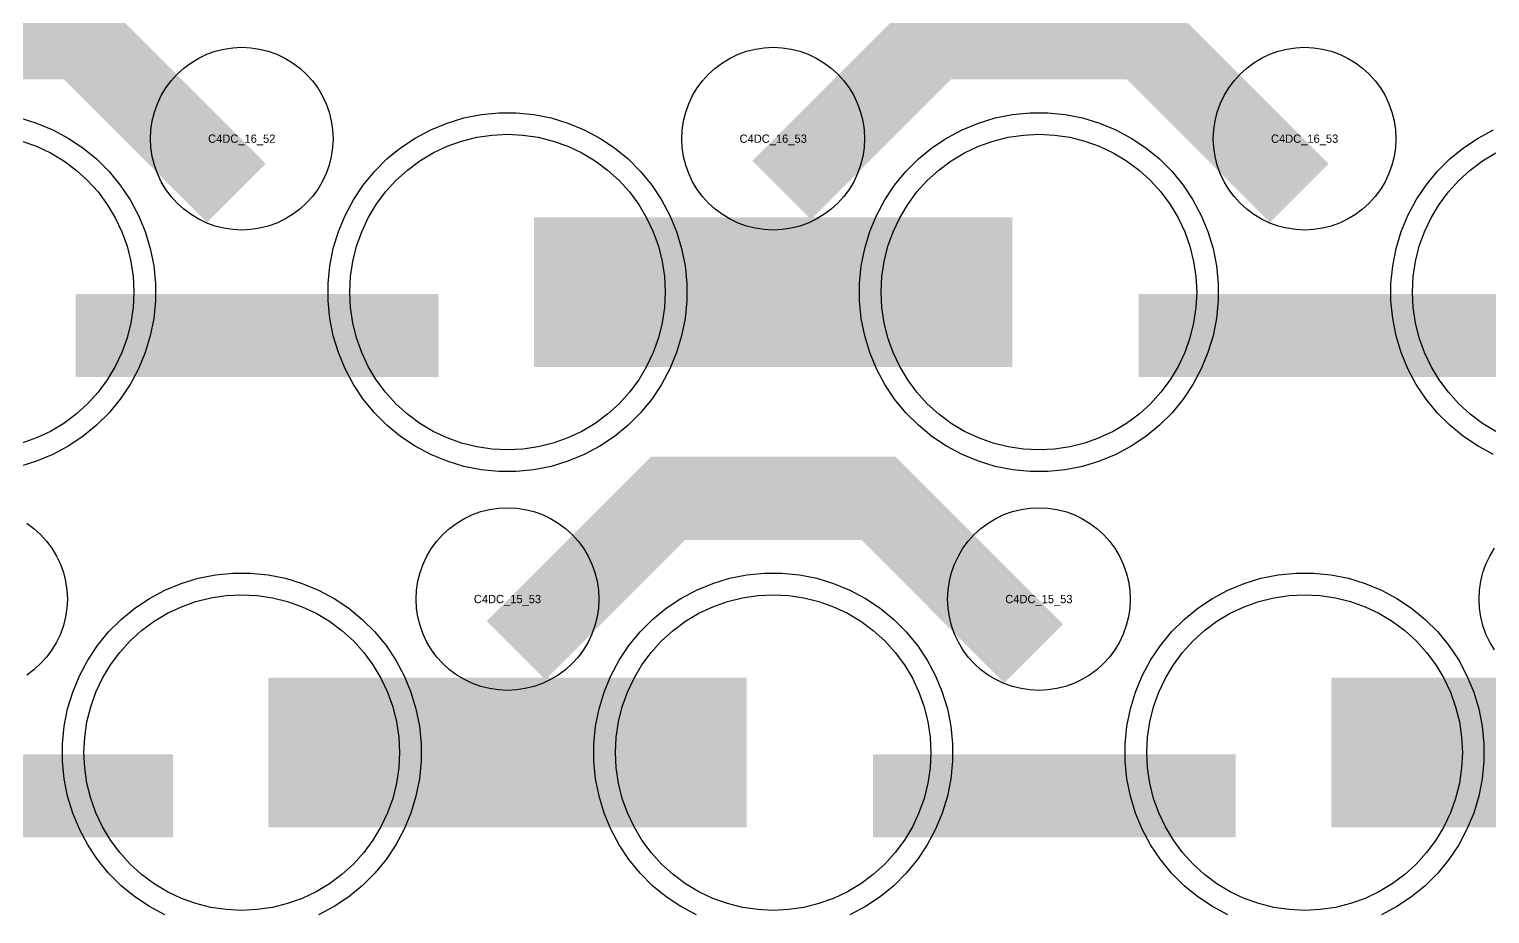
# Model space of a CAD drawing. Extents: x -11880 to 11880, y -14992 to 14992.
# Drawn here: x 4816 to 5255.8, y -12809.6 to -12543.4 of the extents above; entities that cross this region are included whole.
import ezdxf
from ezdxf.enums import TextEntityAlignment as Align

# ---------------------------------------------------------------- set-up
doc = ezdxf.new("R2010")
doc.units = 0
doc.header["$MEASUREMENT"] = 0
for name, color, linetype in [('GDS_775_DT_237', 138, 'CONTINUOUS'), ('RDL1_FS', 34, 'CONTINUOUS'), ('RDL_BS', 160, 'CONTINUOUS')]:
    doc.layers.add(name, color=color, linetype=linetype)

msp = doc.modelspace()

# ---------------------------------------------------------------- linework, layer by layer
at = {"layer": 'RDL1_FS'}
for points in [[(4960, -12670.049), (4955.343, -12669.82), (4950.732, -12669.136), (4946.209, -12668.004), (4941.819, -12666.432), (4937.605, -12664.44), (4933.605, -12662.042), (4929.86, -12659.264), (4926.406, -12656.134), (4923.276, -12652.68), (4920.498, -12648.935), (4918.1, -12644.935), (4916.108, -12640.721), (4914.536, -12636.331), (4913.404, -12631.808), (4912.72, -12627.197), (4912.491, -12622.54), (4912.72, -12617.883), (4913.404, -12613.272), (4914.536, -12608.749), (4916.108, -12604.359), (4918.1, -12600.145), (4920.498, -12596.145), (4923.276, -12592.4), (4926.406, -12588.946), (4929.86, -12585.816), (4933.605, -12583.038), (4937.605, -12580.64), (4941.819, -12578.648), (4946.209, -12577.076), (4950.732, -12575.944), (4955.343, -12575.26), (4960, -12575.031), (4964.657, -12575.26), (4969.268, -12575.944), (4973.791, -12577.076), (4978.181, -12578.648), (4982.395, -12580.64), (4986.395, -12583.038), (4990.14, -12585.816), (4993.594, -12588.946), (4996.724, -12592.4), (4999.502, -12596.145), (5001.9, -12600.145), (5003.892, -12604.359), (5005.464, -12608.749), (5006.596, -12613.272), (5007.28, -12617.883), (5007.509, -12622.54), (5007.28, -12627.197), (5006.596, -12631.808), (5005.464, -12636.331), (5003.892, -12640.721), (5001.9, -12644.935), (4999.502, -12648.935), (4996.724, -12652.68), (4993.594, -12656.134), (4990.14, -12659.264), (4986.395, -12662.042), (4982.395, -12664.44), (4978.181, -12666.432), (4973.791, -12668.004), (4969.268, -12669.136), (4964.657, -12669.82)], [(5120, -12670.049), (5115.343, -12669.82), (5110.732, -12669.136), (5106.209, -12668.004), (5101.819, -12666.432), (5097.605, -12664.44), (5093.605, -12662.042), (5089.86, -12659.264), (5086.406, -12656.134), (5083.276, -12652.68), (5080.498, -12648.935), (5078.1, -12644.935), (5076.108, -12640.721), (5074.536, -12636.331), (5073.404, -12631.808), (5072.72, -12627.197), (5072.491, -12622.54), (5072.72, -12617.883), (5073.404, -12613.272), (5074.536, -12608.749), (5076.108, -12604.359), (5078.1, -12600.145), (5080.498, -12596.145), (5083.276, -12592.4), (5086.406, -12588.946), (5089.86, -12585.816), (5093.605, -12583.038), (5097.605, -12580.64), (5101.819, -12578.648), (5106.209, -12577.076), (5110.732, -12575.944), (5115.343, -12575.26), (5120, -12575.031), (5124.657, -12575.26), (5129.268, -12575.944), (5133.791, -12577.076), (5138.181, -12578.648), (5142.395, -12580.64), (5146.395, -12583.038), (5150.14, -12585.816), (5153.594, -12588.946), (5156.724, -12592.4), (5159.502, -12596.145), (5161.9, -12600.145), (5163.892, -12604.359), (5165.464, -12608.749), (5166.596, -12613.272), (5167.28, -12617.883), (5167.509, -12622.54), (5167.28, -12627.197), (5166.596, -12631.808), (5165.464, -12636.331), (5163.892, -12640.721), (5161.9, -12644.935), (5159.502, -12648.935), (5156.724, -12652.68), (5153.594, -12656.134), (5150.14, -12659.264), (5146.395, -12662.042), (5142.395, -12664.44), (5138.181, -12666.432), (5133.791, -12668.004), (5129.268, -12669.136), (5124.657, -12669.82)], [(4880, -12808.614), (4875.343, -12808.385), (4870.732, -12807.701), (4866.209, -12806.569), (4861.819, -12804.997), (4857.605, -12803.005), (4853.605, -12800.607), (4849.86, -12797.829), (4846.406, -12794.699), (4843.276, -12791.245), (4840.498, -12787.5), (4838.1, -12783.5), (4836.108, -12779.286), (4834.536, -12774.896), (4833.404, -12770.373), (4832.72, -12765.762), (4832.491, -12761.105), (4832.72, -12756.448), (4833.404, -12751.837), (4834.536, -12747.314), (4836.108, -12742.924), (4838.1, -12738.71), (4840.498, -12734.71), (4843.276, -12730.965), (4846.406, -12727.511), (4849.86, -12724.381), (4853.605, -12721.603), (4857.605, -12719.205), (4861.819, -12717.213), (4866.209, -12715.641), (4870.732, -12714.509), (4875.343, -12713.825), (4880, -12713.596), (4884.657, -12713.825), (4889.268, -12714.509), (4893.791, -12715.641), (4898.181, -12717.213), (4902.395, -12719.205), (4906.395, -12721.603), (4910.14, -12724.381), (4913.594, -12727.511), (4916.724, -12730.965), (4919.502, -12734.71), (4921.9, -12738.71), (4923.892, -12742.924), (4925.464, -12747.314), (4926.596, -12751.837), (4927.28, -12756.448), (4927.509, -12761.105), (4927.28, -12765.762), (4926.596, -12770.373), (4925.464, -12774.896), (4923.892, -12779.286), (4921.9, -12783.5), (4919.502, -12787.5), (4916.724, -12791.245), (4913.594, -12794.699), (4910.14, -12797.829), (4906.395, -12800.607), (4902.395, -12803.005), (4898.181, -12804.997), (4893.791, -12806.569), (4889.268, -12807.701), (4884.657, -12808.385)], [(5040, -12808.614), (5035.343, -12808.385), (5030.732, -12807.701), (5026.209, -12806.569), (5021.819, -12804.997), (5017.605, -12803.005), (5013.605, -12800.607), (5009.86, -12797.829), (5006.406, -12794.699), (5003.276, -12791.245), (5000.498, -12787.5), (4998.1, -12783.5), (4996.108, -12779.286), (4994.536, -12774.896), (4993.404, -12770.373), (4992.72, -12765.762), (4992.491, -12761.105), (4992.72, -12756.448), (4993.404, -12751.837), (4994.536, -12747.314), (4996.108, -12742.924), (4998.1, -12738.71), (5000.498, -12734.71), (5003.276, -12730.965), (5006.406, -12727.511), (5009.86, -12724.381), (5013.605, -12721.603), (5017.605, -12719.205), (5021.819, -12717.213), (5026.209, -12715.641), (5030.732, -12714.509), (5035.343, -12713.825), (5040, -12713.596), (5044.657, -12713.825), (5049.268, -12714.509), (5053.791, -12715.641), (5058.181, -12717.213), (5062.395, -12719.205), (5066.395, -12721.603), (5070.14, -12724.381), (5073.594, -12727.511), (5076.724, -12730.965), (5079.502, -12734.71), (5081.9, -12738.71), (5083.892, -12742.924), (5085.464, -12747.314), (5086.596, -12751.837), (5087.28, -12756.448), (5087.509, -12761.105), (5087.28, -12765.762), (5086.596, -12770.373), (5085.464, -12774.896), (5083.892, -12779.286), (5081.9, -12783.5), (5079.502, -12787.5), (5076.724, -12791.245), (5073.594, -12794.699), (5070.14, -12797.829), (5066.395, -12800.607), (5062.395, -12803.005), (5058.181, -12804.997), (5053.791, -12806.569), (5049.268, -12807.701), (5044.657, -12808.385)], [(5200, -12808.614), (5195.343, -12808.385), (5190.732, -12807.701), (5186.209, -12806.569), (5181.819, -12804.997), (5177.605, -12803.005), (5173.605, -12800.607), (5169.86, -12797.829), (5166.406, -12794.699), (5163.276, -12791.245), (5160.498, -12787.5), (5158.1, -12783.5), (5156.108, -12779.286), (5154.536, -12774.896), (5153.404, -12770.373), (5152.72, -12765.762), (5152.491, -12761.105), (5152.72, -12756.448), (5153.404, -12751.837), (5154.536, -12747.314), (5156.108, -12742.924), (5158.1, -12738.71), (5160.498, -12734.71), (5163.276, -12730.965), (5166.406, -12727.511), (5169.86, -12724.381), (5173.605, -12721.603), (5177.605, -12719.205), (5181.819, -12717.213), (5186.209, -12715.641), (5190.732, -12714.509), (5195.343, -12713.825), (5200, -12713.596), (5204.657, -12713.825), (5209.268, -12714.509), (5213.791, -12715.641), (5218.181, -12717.213), (5222.395, -12719.205), (5226.395, -12721.603), (5230.14, -12724.381), (5233.594, -12727.511), (5236.724, -12730.965), (5239.502, -12734.71), (5241.9, -12738.71), (5243.892, -12742.924), (5245.464, -12747.314), (5246.596, -12751.837), (5247.28, -12756.448), (5247.509, -12761.105), (5247.28, -12765.762), (5246.596, -12770.373), (5245.464, -12774.896), (5243.892, -12779.286), (5241.9, -12783.5), (5239.502, -12787.5), (5236.724, -12791.245), (5233.594, -12794.699), (5230.14, -12797.829), (5226.395, -12800.607), (5222.395, -12803.005), (5218.181, -12804.997), (5213.791, -12806.569), (5209.268, -12807.701), (5204.657, -12808.385)]]:
    msp.add_lwpolyline(points, close=True, dxfattribs=at)
for points in [[(4813.791, -12577.076), (4818.181, -12578.648), (4822.395, -12580.64), (4826.395, -12583.038), (4830.14, -12585.816), (4833.594, -12588.946), (4836.724, -12592.4), (4839.502, -12596.145), (4841.9, -12600.145), (4843.892, -12604.359), (4845.464, -12608.749), (4846.596, -12613.272), (4847.28, -12617.883), (4847.509, -12622.54), (4847.28, -12627.197), (4846.596, -12631.808), (4845.464, -12636.331), (4843.892, -12640.721), (4841.9, -12644.935), (4839.502, -12648.935), (4836.724, -12652.68), (4833.594, -12656.134), (4830.14, -12659.264), (4826.395, -12662.042), (4822.395, -12664.44), (4818.181, -12666.432), (4813.791, -12668.004)], [(5257.605, -12664.44), (5253.605, -12662.042), (5249.86, -12659.264), (5246.406, -12656.134), (5243.276, -12652.68), (5240.498, -12648.935), (5238.1, -12644.935), (5236.108, -12640.721), (5234.536, -12636.331), (5233.404, -12631.808), (5232.72, -12627.197), (5232.491, -12622.54), (5232.72, -12617.883), (5233.404, -12613.272), (5234.536, -12608.749), (5236.108, -12604.359), (5238.1, -12600.145), (5240.498, -12596.145), (5243.276, -12592.4), (5246.406, -12588.946), (5249.86, -12585.816), (5253.605, -12583.038), (5257.605, -12580.64)]]:
    msp.add_lwpolyline(points, dxfattribs=at)
for points in [[(4968.002, -12622.54, 45, 45, 0), (5040.002, -12622.54, 45, 45, 0)], [(5040.002, -12622.54, 45, 45, 0), (5112.002, -12622.54, 45, 45, 0)], [(4888.002, -12761.105, 45, 45, 0), (4960.002, -12761.105, 45, 45, 0)], [(4960.002, -12761.105, 45, 45, 0), (5032.002, -12761.105, 45, 45, 0)], [(5208.002, -12761.105, 45, 45, 0), (5280.002, -12761.105, 45, 45, 0)]]:
    msp.add_lwpolyline(points, format="xyseb", dxfattribs=at)
at = {"layer": 'RDL_BS'}
for points in [[(4878.401, -12592.753, 25, 25, 0), (4831.687, -12546.039, 25, 25, 0), (4801.929, -12546.039, 25, 25, 0)], [(5042.562, -12591.854, 25, 25, 0), (5088.377, -12546.039, 25, 25, 0), (5121.93, -12546.039, 25, 25, 0)], [(5198.401, -12592.753, 25, 25, 0), (5151.687, -12546.039, 25, 25, 0), (5121.929, -12546.039, 25, 25, 0)], [(4830.016, -12635.553, 25, 25, 0), (4939.281, -12635.553, 25, 25, 0)], [(5150.016, -12635.553, 25, 25, 0), (5259.281, -12635.553, 25, 25, 0)], [(4962.562, -12730.419, 25, 25, 0), (5008.377, -12684.604, 25, 25, 0), (5041.93, -12684.604, 25, 25, 0)], [(5118.401, -12731.318, 25, 25, 0), (5071.687, -12684.604, 25, 25, 0), (5041.929, -12684.604, 25, 25, 0)], [(4750.016, -12774.118, 25, 25, 0), (4859.281, -12774.118, 25, 25, 0)], [(5070.016, -12774.118, 25, 25, 0), (5179.281, -12774.118, 25, 25, 0)]]:
    msp.add_lwpolyline(points, format="xyseb", dxfattribs=at)
for points in [[(4880, -12603.846), (4877.307, -12603.714), (4874.635, -12603.318), (4872.016, -12602.661), (4869.481, -12601.754), (4867.044, -12600.602), (4864.72, -12599.209), (4862.557, -12597.606), (4860.558, -12595.794), (4858.746, -12593.795), (4857.143, -12591.632), (4855.75, -12589.308), (4854.598, -12586.871), (4853.691, -12584.336), (4853.034, -12581.717), (4852.638, -12579.045), (4852.506, -12576.352), (4852.638, -12573.659), (4853.034, -12570.987), (4853.691, -12568.368), (4854.598, -12565.833), (4855.75, -12563.396), (4857.143, -12561.072), (4858.746, -12558.909), (4860.558, -12556.91), (4862.557, -12555.098), (4864.72, -12553.495), (4867.044, -12552.102), (4869.481, -12550.95), (4872.016, -12550.043), (4874.635, -12549.386), (4877.307, -12548.99), (4880, -12548.858), (4882.693, -12548.99), (4885.365, -12549.386), (4887.984, -12550.043), (4890.519, -12550.95), (4892.956, -12552.102), (4895.28, -12553.495), (4897.443, -12555.098), (4899.442, -12556.91), (4901.254, -12558.909), (4902.857, -12561.072), (4904.25, -12563.396), (4905.402, -12565.833), (4906.309, -12568.368), (4906.966, -12570.987), (4907.362, -12573.659), (4907.494, -12576.352), (4907.362, -12579.045), (4906.966, -12581.717), (4906.309, -12584.336), (4905.402, -12586.871), (4904.25, -12589.308), (4902.857, -12591.632), (4901.254, -12593.795), (4899.442, -12595.794), (4897.443, -12597.606), (4895.28, -12599.209), (4892.956, -12600.602), (4890.519, -12601.754), (4887.984, -12602.661), (4885.365, -12603.318), (4882.693, -12603.714)], [(5040, -12603.846), (5037.307, -12603.714), (5034.635, -12603.318), (5032.016, -12602.661), (5029.481, -12601.754), (5027.044, -12600.602), (5024.72, -12599.209), (5022.557, -12597.606), (5020.558, -12595.794), (5018.746, -12593.795), (5017.143, -12591.632), (5015.75, -12589.308), (5014.598, -12586.871), (5013.691, -12584.336), (5013.034, -12581.717), (5012.638, -12579.045), (5012.506, -12576.352), (5012.638, -12573.659), (5013.034, -12570.987), (5013.691, -12568.368), (5014.598, -12565.833), (5015.75, -12563.396), (5017.143, -12561.072), (5018.746, -12558.909), (5020.558, -12556.91), (5022.557, -12555.098), (5024.72, -12553.495), (5027.044, -12552.102), (5029.481, -12550.95), (5032.016, -12550.043), (5034.635, -12549.386), (5037.307, -12548.99), (5040, -12548.858), (5042.693, -12548.99), (5045.365, -12549.386), (5047.984, -12550.043), (5050.519, -12550.95), (5052.956, -12552.102), (5055.28, -12553.495), (5057.443, -12555.098), (5059.442, -12556.91), (5061.254, -12558.909), (5062.857, -12561.072), (5064.25, -12563.396), (5065.402, -12565.833), (5066.309, -12568.368), (5066.966, -12570.987), (5067.362, -12573.659), (5067.494, -12576.352), (5067.362, -12579.045), (5066.966, -12581.717), (5066.309, -12584.336), (5065.402, -12586.871), (5064.25, -12589.308), (5062.857, -12591.632), (5061.254, -12593.795), (5059.442, -12595.794), (5057.443, -12597.606), (5055.28, -12599.209), (5052.956, -12600.602), (5050.519, -12601.754), (5047.984, -12602.661), (5045.365, -12603.318), (5042.693, -12603.714)], [(5200, -12603.846), (5197.307, -12603.714), (5194.635, -12603.318), (5192.016, -12602.661), (5189.481, -12601.754), (5187.044, -12600.602), (5184.72, -12599.209), (5182.557, -12597.606), (5180.558, -12595.794), (5178.746, -12593.795), (5177.143, -12591.632), (5175.75, -12589.308), (5174.598, -12586.871), (5173.691, -12584.336), (5173.034, -12581.717), (5172.638, -12579.045), (5172.506, -12576.352), (5172.638, -12573.659), (5173.034, -12570.987), (5173.691, -12568.368), (5174.598, -12565.833), (5175.75, -12563.396), (5177.143, -12561.072), (5178.746, -12558.909), (5180.558, -12556.91), (5182.557, -12555.098), (5184.72, -12553.495), (5187.044, -12552.102), (5189.481, -12550.95), (5192.016, -12550.043), (5194.635, -12549.386), (5197.307, -12548.99), (5200, -12548.858), (5202.693, -12548.99), (5205.365, -12549.386), (5207.984, -12550.043), (5210.519, -12550.95), (5212.956, -12552.102), (5215.28, -12553.495), (5217.443, -12555.098), (5219.442, -12556.91), (5221.254, -12558.909), (5222.857, -12561.072), (5224.25, -12563.396), (5225.402, -12565.833), (5226.309, -12568.368), (5226.966, -12570.987), (5227.362, -12573.659), (5227.494, -12576.352), (5227.362, -12579.045), (5226.966, -12581.717), (5226.309, -12584.336), (5225.402, -12586.871), (5224.25, -12589.308), (5222.857, -12591.632), (5221.254, -12593.795), (5219.442, -12595.794), (5217.443, -12597.606), (5215.28, -12599.209), (5212.956, -12600.602), (5210.519, -12601.754), (5207.984, -12602.661), (5205.365, -12603.318), (5202.693, -12603.714)], [(4957.356, -12676.54), (4952.062, -12676.023), (4946.835, -12674.977), (4941.795, -12673.446), (4936.885, -12671.415), (4932.223, -12668.923), (4927.809, -12665.976), (4923.708, -12662.614), (4919.926, -12658.832), (4916.564, -12654.731), (4913.617, -12650.317), (4911.125, -12645.655), (4909.094, -12640.745), (4907.563, -12635.705), (4906.517, -12630.478), (4906, -12625.184), (4906, -12619.896), (4906.517, -12614.602), (4907.563, -12609.375), (4909.094, -12604.335), (4911.125, -12599.425), (4913.617, -12594.763), (4916.564, -12590.349), (4919.926, -12586.248), (4923.708, -12582.466), (4927.809, -12579.104), (4932.223, -12576.157), (4936.885, -12573.665), (4941.795, -12571.634), (4946.835, -12570.103), (4952.062, -12569.057), (4957.356, -12568.54), (4962.644, -12568.54), (4967.938, -12569.057), (4973.165, -12570.103), (4978.205, -12571.634), (4983.115, -12573.665), (4987.777, -12576.157), (4992.191, -12579.104), (4996.292, -12582.466), (5000.074, -12586.248), (5003.436, -12590.349), (5006.383, -12594.763), (5008.875, -12599.425), (5010.906, -12604.335), (5012.437, -12609.375), (5013.483, -12614.602), (5014, -12619.896), (5014, -12625.184), (5013.483, -12630.478), (5012.437, -12635.705), (5010.906, -12640.745), (5008.875, -12645.655), (5006.383, -12650.317), (5003.436, -12654.731), (5000.074, -12658.832), (4996.292, -12662.614), (4992.191, -12665.976), (4987.777, -12668.923), (4983.115, -12671.415), (4978.205, -12673.446), (4973.165, -12674.977), (4967.938, -12676.023), (4962.644, -12676.54)], [(5117.356, -12676.54), (5112.062, -12676.023), (5106.835, -12674.977), (5101.795, -12673.446), (5096.885, -12671.415), (5092.223, -12668.923), (5087.809, -12665.976), (5083.708, -12662.614), (5079.926, -12658.832), (5076.564, -12654.731), (5073.617, -12650.317), (5071.125, -12645.655), (5069.094, -12640.745), (5067.563, -12635.705), (5066.517, -12630.478), (5066, -12625.184), (5066, -12619.896), (5066.517, -12614.602), (5067.563, -12609.375), (5069.094, -12604.335), (5071.125, -12599.425), (5073.617, -12594.763), (5076.564, -12590.349), (5079.926, -12586.248), (5083.708, -12582.466), (5087.809, -12579.104), (5092.223, -12576.157), (5096.885, -12573.665), (5101.795, -12571.634), (5106.835, -12570.103), (5112.062, -12569.057), (5117.356, -12568.54), (5122.644, -12568.54), (5127.938, -12569.057), (5133.165, -12570.103), (5138.205, -12571.634), (5143.115, -12573.665), (5147.777, -12576.157), (5152.191, -12579.104), (5156.292, -12582.466), (5160.074, -12586.248), (5163.436, -12590.349), (5166.383, -12594.763), (5168.875, -12599.425), (5170.906, -12604.335), (5172.437, -12609.375), (5173.483, -12614.602), (5174, -12619.896), (5174, -12625.184), (5173.483, -12630.478), (5172.437, -12635.705), (5170.906, -12640.745), (5168.875, -12645.655), (5166.383, -12650.317), (5163.436, -12654.731), (5160.074, -12658.832), (5156.292, -12662.614), (5152.191, -12665.976), (5147.777, -12668.923), (5143.115, -12671.415), (5138.205, -12673.446), (5133.165, -12674.977), (5127.938, -12676.023), (5122.644, -12676.54)], [(4960, -12742.411), (4957.307, -12742.279), (4954.635, -12741.883), (4952.016, -12741.226), (4949.481, -12740.319), (4947.044, -12739.167), (4944.72, -12737.774), (4942.557, -12736.171), (4940.558, -12734.359), (4938.746, -12732.36), (4937.143, -12730.197), (4935.75, -12727.873), (4934.598, -12725.436), (4933.691, -12722.901), (4933.034, -12720.282), (4932.638, -12717.61), (4932.506, -12714.917), (4932.638, -12712.224), (4933.034, -12709.552), (4933.691, -12706.933), (4934.598, -12704.398), (4935.75, -12701.961), (4937.143, -12699.637), (4938.746, -12697.474), (4940.558, -12695.475), (4942.557, -12693.663), (4944.72, -12692.06), (4947.044, -12690.667), (4949.481, -12689.515), (4952.016, -12688.608), (4954.635, -12687.951), (4957.307, -12687.555), (4960, -12687.423), (4962.693, -12687.555), (4965.365, -12687.951), (4967.984, -12688.608), (4970.519, -12689.515), (4972.956, -12690.667), (4975.28, -12692.06), (4977.443, -12693.663), (4979.442, -12695.475), (4981.254, -12697.474), (4982.857, -12699.637), (4984.25, -12701.961), (4985.402, -12704.398), (4986.309, -12706.933), (4986.966, -12709.552), (4987.362, -12712.224), (4987.494, -12714.917), (4987.362, -12717.61), (4986.966, -12720.282), (4986.309, -12722.901), (4985.402, -12725.436), (4984.25, -12727.873), (4982.857, -12730.197), (4981.254, -12732.36), (4979.442, -12734.359), (4977.443, -12736.171), (4975.28, -12737.774), (4972.956, -12739.167), (4970.519, -12740.319), (4967.984, -12741.226), (4965.365, -12741.883), (4962.693, -12742.279)], [(5120, -12742.411), (5117.307, -12742.279), (5114.635, -12741.883), (5112.016, -12741.226), (5109.481, -12740.319), (5107.044, -12739.167), (5104.72, -12737.774), (5102.557, -12736.171), (5100.558, -12734.359), (5098.746, -12732.36), (5097.143, -12730.197), (5095.75, -12727.873), (5094.598, -12725.436), (5093.691, -12722.901), (5093.034, -12720.282), (5092.638, -12717.61), (5092.506, -12714.917), (5092.638, -12712.224), (5093.034, -12709.552), (5093.691, -12706.933), (5094.598, -12704.398), (5095.75, -12701.961), (5097.143, -12699.637), (5098.746, -12697.474), (5100.558, -12695.475), (5102.557, -12693.663), (5104.72, -12692.06), (5107.044, -12690.667), (5109.481, -12689.515), (5112.016, -12688.608), (5114.635, -12687.951), (5117.307, -12687.555), (5120, -12687.423), (5122.693, -12687.555), (5125.365, -12687.951), (5127.984, -12688.608), (5130.519, -12689.515), (5132.956, -12690.667), (5135.28, -12692.06), (5137.443, -12693.663), (5139.442, -12695.475), (5141.254, -12697.474), (5142.857, -12699.637), (5144.25, -12701.961), (5145.402, -12704.398), (5146.309, -12706.933), (5146.966, -12709.552), (5147.362, -12712.224), (5147.494, -12714.917), (5147.362, -12717.61), (5146.966, -12720.282), (5146.309, -12722.901), (5145.402, -12725.436), (5144.25, -12727.873), (5142.857, -12730.197), (5141.254, -12732.36), (5139.442, -12734.359), (5137.443, -12736.171), (5135.28, -12737.774), (5132.956, -12739.167), (5130.519, -12740.319), (5127.984, -12741.226), (5125.365, -12741.883), (5122.693, -12742.279)]]:
    msp.add_lwpolyline(points, close=True, dxfattribs=at)
for points in [[(4813.165, -12570.103), (4818.205, -12571.634), (4823.115, -12573.665), (4827.777, -12576.157), (4832.191, -12579.104), (4836.292, -12582.466), (4840.074, -12586.248), (4843.436, -12590.349), (4846.383, -12594.763), (4848.875, -12599.425), (4850.906, -12604.335), (4852.437, -12609.375), (4853.483, -12614.602), (4854, -12619.896), (4854, -12625.184), (4853.483, -12630.478), (4852.437, -12635.705), (4850.906, -12640.745), (4848.875, -12645.655), (4846.383, -12650.317), (4843.436, -12654.731), (4840.074, -12658.832), (4836.292, -12662.614), (4832.191, -12665.976), (4827.777, -12668.923), (4823.115, -12671.415), (4818.205, -12673.446), (4813.165, -12674.977)], [(5256.885, -12671.415), (5252.223, -12668.923), (5247.809, -12665.976), (5243.708, -12662.614), (5239.926, -12658.832), (5236.564, -12654.731), (5233.617, -12650.317), (5231.125, -12645.655), (5229.094, -12640.745), (5227.563, -12635.705), (5226.517, -12630.478), (5226, -12625.184), (5226, -12619.896), (5226.517, -12614.602), (5227.563, -12609.375), (5229.094, -12604.335), (5231.125, -12599.425), (5233.617, -12594.763), (5236.564, -12590.349), (5239.926, -12586.248), (5243.708, -12582.466), (5247.809, -12579.104), (5252.223, -12576.157), (5256.885, -12573.665)], [(4815.28, -12692.06), (4817.443, -12693.663), (4819.442, -12695.475), (4821.254, -12697.474), (4822.857, -12699.637), (4824.25, -12701.961), (4825.402, -12704.398), (4826.309, -12706.933), (4826.966, -12709.552), (4827.362, -12712.224), (4827.494, -12714.917), (4827.362, -12717.61), (4826.966, -12720.282), (4826.309, -12722.901), (4825.402, -12725.436), (4824.25, -12727.873), (4822.857, -12730.197), (4821.254, -12732.36), (4819.442, -12734.359), (4817.443, -12736.171), (4815.28, -12737.774)], [(5257.143, -12730.197), (5255.75, -12727.873), (5254.598, -12725.436), (5253.691, -12722.901), (5253.034, -12720.282), (5252.638, -12717.61), (5252.506, -12714.917), (5252.638, -12712.224), (5253.034, -12709.552), (5253.691, -12706.933), (5254.598, -12704.398), (5255.75, -12701.961), (5257.143, -12699.637)], [(4856.885, -12809.98), (4852.223, -12807.488), (4847.809, -12804.541), (4843.708, -12801.179), (4839.926, -12797.397), (4836.564, -12793.296), (4833.617, -12788.882), (4831.125, -12784.22), (4829.094, -12779.31), (4827.563, -12774.27), (4826.517, -12769.043), (4826, -12763.749), (4826, -12758.461), (4826.517, -12753.167), (4827.563, -12747.94), (4829.094, -12742.9), (4831.125, -12737.99), (4833.617, -12733.328), (4836.564, -12728.914), (4839.926, -12724.813), (4843.708, -12721.031), (4847.809, -12717.669), (4852.223, -12714.722), (4856.885, -12712.23), (4861.795, -12710.199), (4866.835, -12708.668), (4872.062, -12707.622), (4877.356, -12707.105), (4882.644, -12707.105), (4887.938, -12707.622), (4893.165, -12708.668), (4898.205, -12710.199), (4903.115, -12712.23), (4907.777, -12714.722), (4912.191, -12717.669), (4916.292, -12721.031), (4920.074, -12724.813), (4923.436, -12728.914), (4926.383, -12733.328), (4928.875, -12737.99), (4930.906, -12742.9), (4932.437, -12747.94), (4933.483, -12753.167), (4934, -12758.461), (4934, -12763.749), (4933.483, -12769.043), (4932.437, -12774.27), (4930.906, -12779.31), (4928.875, -12784.22), (4926.383, -12788.882), (4923.436, -12793.296), (4920.074, -12797.397), (4916.292, -12801.179), (4912.191, -12804.541), (4907.777, -12807.488), (4903.115, -12809.98)], [(5016.885, -12809.98), (5012.223, -12807.488), (5007.809, -12804.541), (5003.708, -12801.179), (4999.926, -12797.397), (4996.564, -12793.296), (4993.617, -12788.882), (4991.125, -12784.22), (4989.094, -12779.31), (4987.563, -12774.27), (4986.517, -12769.043), (4986, -12763.749), (4986, -12758.461), (4986.517, -12753.167), (4987.563, -12747.94), (4989.094, -12742.9), (4991.125, -12737.99), (4993.617, -12733.328), (4996.564, -12728.914), (4999.926, -12724.813), (5003.708, -12721.031), (5007.809, -12717.669), (5012.223, -12714.722), (5016.885, -12712.23), (5021.795, -12710.199), (5026.835, -12708.668), (5032.062, -12707.622), (5037.356, -12707.105), (5042.644, -12707.105), (5047.938, -12707.622), (5053.165, -12708.668), (5058.205, -12710.199), (5063.115, -12712.23), (5067.777, -12714.722), (5072.191, -12717.669), (5076.292, -12721.031), (5080.074, -12724.813), (5083.436, -12728.914), (5086.383, -12733.328), (5088.875, -12737.99), (5090.906, -12742.9), (5092.437, -12747.94), (5093.483, -12753.167), (5094, -12758.461), (5094, -12763.749), (5093.483, -12769.043), (5092.437, -12774.27), (5090.906, -12779.31), (5088.875, -12784.22), (5086.383, -12788.882), (5083.436, -12793.296), (5080.074, -12797.397), (5076.292, -12801.179), (5072.191, -12804.541), (5067.777, -12807.488), (5063.115, -12809.98)], [(5176.885, -12809.98), (5172.223, -12807.488), (5167.809, -12804.541), (5163.708, -12801.179), (5159.926, -12797.397), (5156.564, -12793.296), (5153.617, -12788.882), (5151.125, -12784.22), (5149.094, -12779.31), (5147.563, -12774.27), (5146.517, -12769.043), (5146, -12763.749), (5146, -12758.461), (5146.517, -12753.167), (5147.563, -12747.94), (5149.094, -12742.9), (5151.125, -12737.99), (5153.617, -12733.328), (5156.564, -12728.914), (5159.926, -12724.813), (5163.708, -12721.031), (5167.809, -12717.669), (5172.223, -12714.722), (5176.885, -12712.23), (5181.795, -12710.199), (5186.835, -12708.668), (5192.062, -12707.622), (5197.356, -12707.105), (5202.644, -12707.105), (5207.938, -12707.622), (5213.165, -12708.668), (5218.205, -12710.199), (5223.115, -12712.23), (5227.777, -12714.722), (5232.191, -12717.669), (5236.292, -12721.031), (5240.074, -12724.813), (5243.436, -12728.914), (5246.383, -12733.328), (5248.875, -12737.99), (5250.906, -12742.9), (5252.437, -12747.94), (5253.483, -12753.167), (5254, -12758.461), (5254, -12763.749), (5253.483, -12769.043), (5252.437, -12774.27), (5250.906, -12779.31), (5248.875, -12784.22), (5246.383, -12788.882), (5243.436, -12793.296), (5240.074, -12797.397), (5236.292, -12801.179), (5232.191, -12804.541), (5227.777, -12807.488), (5223.115, -12809.98)]]:
    msp.add_lwpolyline(points, dxfattribs=at)

# ---------------------------------------------------------------- texts
at = {"layer": 'GDS_775_DT_237'}
for s, p in [('C4DC_16_52', (4880, -12576.352)), ('C4DC_16_52', (4880, -12576.352)), ('C4DC_16_53', (5040, -12576.352)), ('C4DC_16_53', (5040, -12576.352)), ('C4DC_16_53', (5200, -12576.352)), ('C4DC_16_53', (5200, -12576.352)), ('C4DC_15_53', (4960, -12714.917)), ('C4DC_15_53', (4960, -12714.917)), ('C4DC_15_53', (5120, -12714.917)), ('C4DC_15_53', (5120, -12714.917))]:
    msp.add_text(s, height=2.5, dxfattribs=at).set_placement(p, align=Align.MIDDLE_CENTER)

doc.saveas('drawing.dxf')
